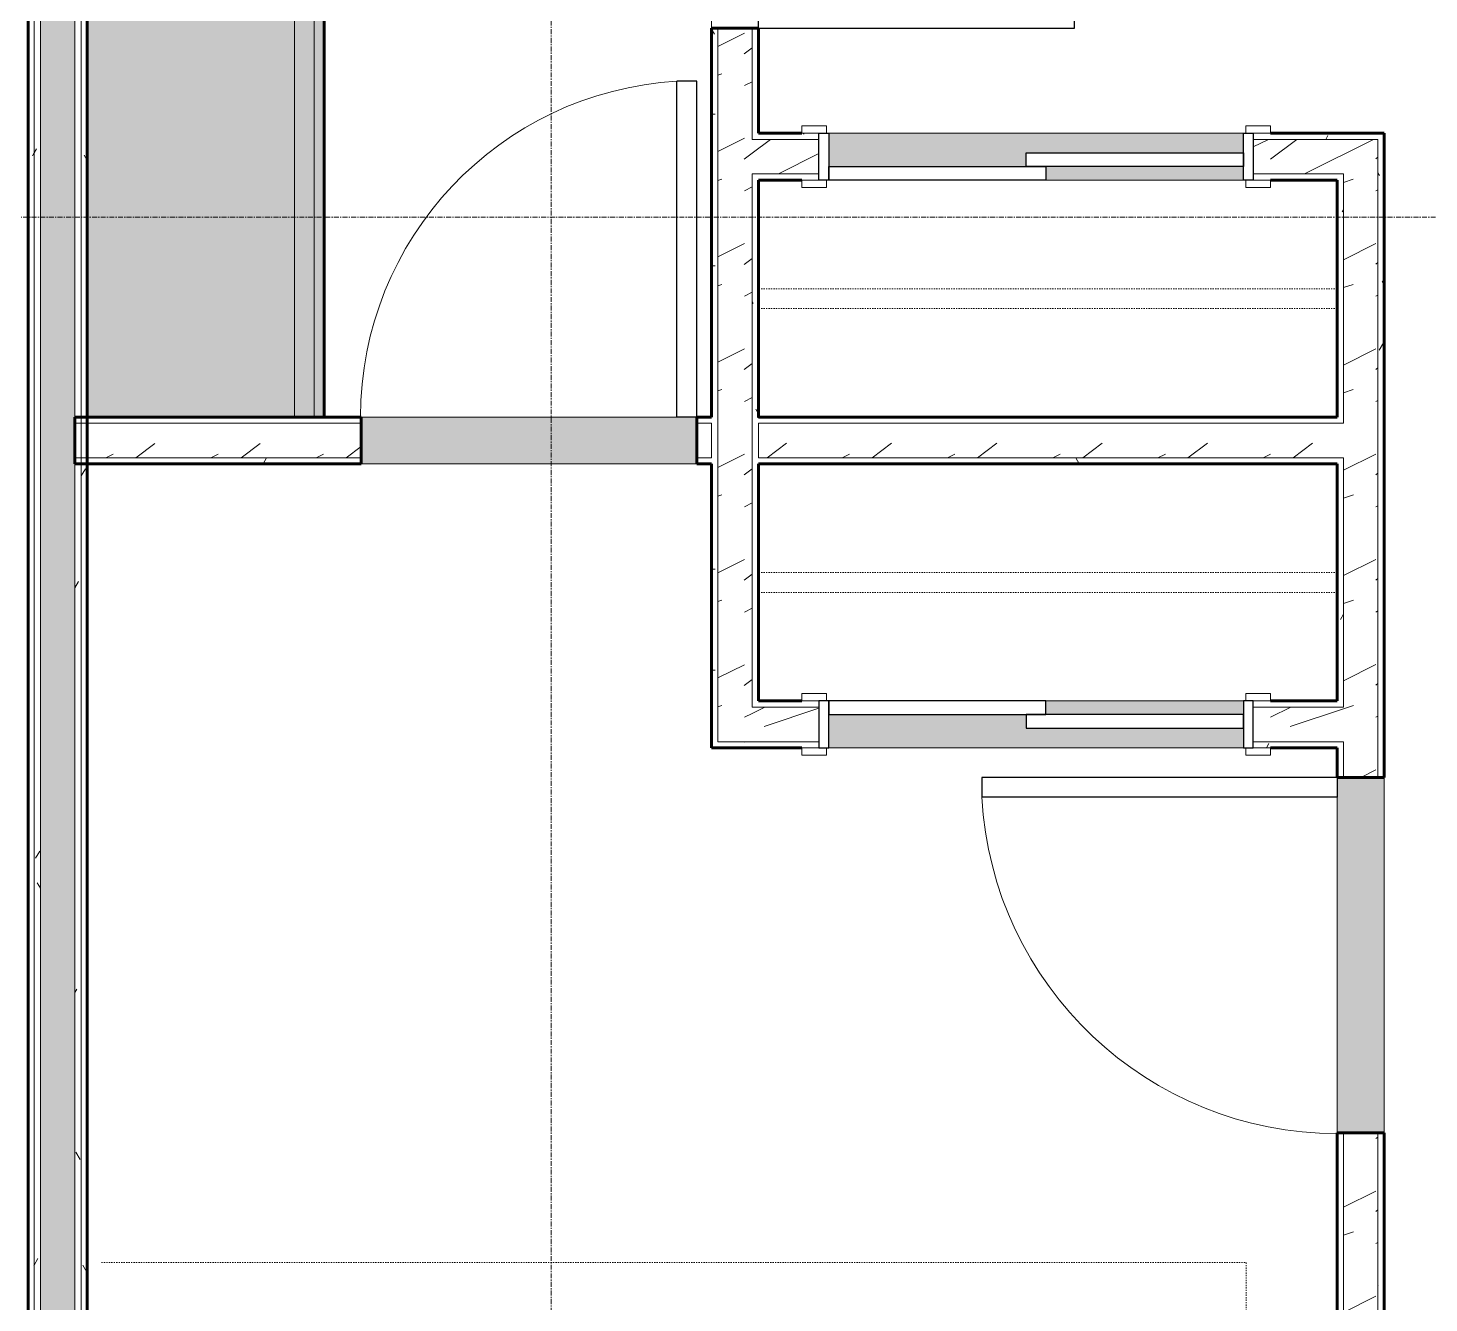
# Model space of a CAD drawing. Header units: inches. Extents: x -4061 to -1937, y 10959 to 12323.
# Drawn here: x -3207.3 to -3065.4, y 11425.2 to 11554.3 of the extents above; entities that cross this region are included whole.
import ezdxf

# ---------------------------------------------------------------- set-up
doc = ezdxf.new("R2010")
doc.units = ezdxf.units.IN
doc.header["$MEASUREMENT"] = 0
doc.linetypes.add('Dash', pattern=[0.25, 0.125, -0.125])
doc.linetypes.add('Grid Line 1_2_', pattern=[0.8749999999999999, 0.4999999999999999, -0.125, 0.125, -0.125])
for name, color, linetype, lineweight in [('0-1', 7, 'Continuous', 5), ('0-2', 250, 'Continuous', 9), ('A-DOOR-1', 250, 'Continuous', 9), ('A-DOOR-2', 50, 'Continuous', 30), ('A-DOOR-FRAM-1', 50, 'Continuous', 30), ('A-WALL', 113, 'Continuous', 18), ('A-WALL-1', 8, 'Continuous', 5), ('A-WALL-2', 10, 'Continuous', 60), ('A-WALL-3', 7, 'Continuous', 18), ('A-WALL-PATT-1', 250, 'Continuous', 9), ('A-WALL-PATT-2', 253, 'Continuous', 9), ('A-WALL-PATT-4', 111, 'Continuous', 9), ('I-FURN-1', 250, 'Continuous', 9), ('I-FURN-HDLN-1', 250, 'Dash', 9), ('I-WALL-2', 2, 'Continuous', 60), ('Q-CASE-1', 9, 'Continuous', 9), ('Q-CASE-2', 10, 'Continuous', 60), ('Q-CASE-3', 250, 'Continuous', 9), ('Q-CASE-HDLN-1', 250, 'Dash', 9), ('S-GRID-1', 1, 'Grid Line 1_2_', 9)]:
    doc.layers.add(name, color=color, linetype=linetype, lineweight=lineweight)
pattern_1 = [(0, (0, 0), (20.48, 5.12), [0.845, -14.515, 0.845, -14.515, -81.92]), (0, (0, 0), (20.48, 5.12), [-30.72, 0.845, -29.875, 0.845, -14.515, -35.84]), (0, (0, 0), (20.48, 5.12), [-76.8, 0.845, -9.395, 0.845, -24.755]), (120, (7.68, 2.56), (-14.67405006737632, 15.1762002695053), [0.8449999999999999, -14.515, 0.8449999999999999, -14.515, -81.91999999999999]), (120, (7.68, 2.56), (-14.67405006737632, 15.1762002695053), [-30.72, 0.8449999999999999, -29.875, 0.8449999999999999, -14.515, -35.84]), (120, (7.68, 2.56), (-14.67405006737632, 15.1762002695053), [-76.79999999999998, 0.8449999999999999, -9.394999999999998, 0.8449999999999999, -24.755]), (240, (10.24, 12.8), (-5.805949932623669, -20.2962002695053), [0.845, -14.515, 0.845, -14.515, -81.92]), (240, (10.24, 12.8), (-5.805949932623669, -20.2962002695053), [-30.72, 0.845, -29.875, 0.845, -14.515, -35.84]), (240, (10.24, 12.8), (-5.805949932623669, -20.2962002695053), [-76.8, 0.845, -9.395, 0.845, -24.755])]
pattern_2 = [(216.87, (4.265, 10.662), (31.98716190389133, 21.32545714244463), [5.331, -47.981]), (206.565, (10.662, 7.464), (-10.66247606731217, -10.66200980650436), [11.921, -11.921]), (198.435, (10.662, 2.132), (-21.3244936496746, -10.66258686177925), [6.743999999999999, -26.974])]

# ---------------------------------------------------------------- blocks, each defined once
blk = doc.blocks.new('Single-Flush - 32_ x 84_-1372862-ENLARGED RCP - 3RD FLOOR PLAN - EAST')
at = {"layer": 'A-DOOR-1'}
blk.add_arc((16.00000000000093, 2.37499999999944), 32.06659275674492, 93.57587052023096, 179.9999999999998, dxfattribs=at)
at = {"layer": 'A-DOOR-2'}
for p, q in [((14, 2.374999999999781), (14, 34.37916177666408)), ((16.00000000000093, 34.37916177666408), (14, 34.37916177666408)), ((16.00000000000093, 2.374999999999781), (16.00000000000093, 34.37916177666408)), ((16.00000000000093, 2.374999999999781), (14, 2.374999999999781))]:
    blk.add_line(p, q, dxfattribs=at)
blk = doc.blocks.new('Single-Flush - 36_ x 84_-1372839-ENLARGED RCP - 3RD FLOOR PLAN - EAST')
at = {"layer": 'A-DOOR-1'}
blk.add_arc((18.00000000000094, 2.374999999999582), 36.06659275674493, 93.17885224191846, 179.9999999999998, dxfattribs=at)
at = {"layer": 'A-DOOR-2'}
for p, q in [((16, 2.374999999999781), (16, 38.38609708243906)), ((18.00000000000094, 38.38609708243906), (16, 38.38609708243906)), ((18.00000000000094, 2.374999999999781), (18.00000000000094, 38.38609708243906)), ((18.00000000000094, 2.374999999999781), (16, 2.374999999999781))]:
    blk.add_line(p, q, dxfattribs=at)
blk = doc.blocks.new('FOLDING_SLIDING CLOSET - 42_ x 80_-1372832-ENLARGED RCP - 3RD FLOOR PLAN - EAST')
at = {"layer": 'A-DOOR-1'}
for p, q in [((-21.25000000000012, 3.000000000000026), (-23.75000000000012, 3.000000000000026)), ((-23.75000000000012, 3.000000000000026), (-23.75000000000012, 2.250000000000026)), ((-21.25000000000012, 2.250000000000026), (-21.25000000000012, 3.000000000000026)), ((23.74999999999987, 3.000000000000026), (21.24999999999988, 3.000000000000026)), ((21.24999999999988, 3.000000000000026), (21.24999999999988, 2.250000000000026)), ((23.74999999999987, 2.250000000000026), (23.74999999999987, 3.000000000000026)), ((-23.75000000000012, 2.250000000000026), (-21.25000000000012, 2.250000000000026)), ((21.24999999999988, 2.250000000000026), (23.74999999999987, 2.250000000000026)), ((-21.25000000000009, -2.500000000038504), (-23.75000000000009, -2.500000000038504)), ((-23.75000000000009, -2.500000000038504), (-23.75000000000009, -3.250000000038224)), ((-21.25000000000009, -3.250000000038224), (-21.25000000000009, -2.500000000038504)), ((23.74999999999989, -2.500000000038504), (21.2499999999999, -2.500000000038504)), ((21.2499999999999, -2.500000000038504), (21.2499999999999, -3.250000000038224)), ((23.74999999999989, -3.250000000038224), (23.74999999999989, -2.500000000038504)), ((-23.75000000000009, -3.250000000038224), (-21.25000000000009, -3.250000000038224)), ((21.2499999999999, -3.250000000038224), (23.74999999999989, -3.250000000038224))]:
    blk.add_line(p, q, dxfattribs=at)
at = {"layer": 'A-DOOR-2'}
for p, q in [((0.9999999999999057, 2.250000000000026), (-21.00000000000011, 2.250000000000026)), ((-21.00000000000011, 2.250000000000026), (-21.00000000000011, 0.8750000000000295)), ((0.9999999999999057, 0.8750000000000295), (0.9999999999999057, 2.250000000000026)), ((-21.00000000000011, 0.8750000000000295), (0.9999999999999057, 0.8750000000000295)), ((20.99999999999988, 0.8750000000000295), (-1.000000000000095, 0.8750000000000295)), ((-1.000000000000095, 0.8750000000000295), (-1.000000000000095, -0.5000000000000034)), ((20.99999999999988, -0.5000000000000034), (20.99999999999988, 0.8750000000000295)), ((-1.000000000000095, -0.5000000000000034), (20.99999999999988, -0.5000000000000034))]:
    blk.add_line(p, q, dxfattribs=at)
at = {"layer": 'A-DOOR-FRAM-1'}
for p, q in [((-21.0000000000001, 2.250000000000026), (-22.0000000000001, 2.250000000000026)), ((-22.0000000000001, 2.250000000000026), (-22.0000000000001, -2.500000000038503)), ((-21.0000000000001, -2.500000000038503), (-21.0000000000001, 2.250000000000026)), ((20.99999999999988, 2.249999999999949), (20.99999999999988, -2.500000000000038)), ((21.9999999999999, 2.249999999999949), (20.99999999999988, 2.249999999999949)), ((21.9999999999999, -2.500000000000038), (21.9999999999999, 2.249999999999949)), ((-22.0000000000001, -2.500000000038503), (-21.0000000000001, -2.500000000038503)), ((20.99999999999988, -2.500000000000038), (21.9999999999999, -2.500000000000038))]:
    blk.add_line(p, q, dxfattribs=at)
blk = doc.blocks.new('OD_CW_Closet - OD_CW_Closet-2122605-ENLARGED RCP - 3RD FLOOR PLAN - EAST')
at = {"layer": 'Q-CASE-HDLN-1'}
for p, q in [((0.7377049180327883, -11.0000000000006), (59.37681474274653, -11.0000000000006)), ((0.7377049180327883, -13.0000000000006), (59.37681474274653, -13.0000000000006)), ((30.25020491695158, -24.00000000000042), (10.25020491695168, -24.00000000000042))]:
    blk.add_line(p, q, dxfattribs=at)
blk = doc.blocks.new('OD_CW_Closet - OD_CW_Closet-V8-ENLARGED RCP - 3RD FLOOR PLAN - EAST')
at = {"layer": 'Q-CASE-HDLN-1'}
for p, q in [((10.25020491695314, -8.220091274324658e-13), (30.25020491695298, -8.220091274324658e-13)), ((0.7377049180327883, -11.0000000000006), (59.37681474274653, -11.0000000000006)), ((0.7377049180327883, -13.0000000000006), (59.37681474274653, -13.0000000000006))]:
    blk.add_line(p, q, dxfattribs=at)
blk = doc.blocks.new('FOLDING_SLIDING CLOSET - 42_ x 80_-1372841-ENLARGED RCP - 3RD FLOOR PLAN - EAST')
at = {"layer": 'A-DOOR-1'}
for p, q in [((-23.75000000000009, 3.250000000038224), (-21.25000000000009, 3.250000000038224)), ((-23.75000000000009, 2.500000000038504), (-23.75000000000009, 3.250000000038224)), ((-21.25000000000009, 3.250000000038224), (-21.25000000000009, 2.500000000038504)), ((21.2499999999999, 3.250000000038224), (23.74999999999989, 3.250000000038224)), ((21.2499999999999, 2.500000000038504), (21.2499999999999, 3.250000000038224)), ((23.74999999999989, 3.250000000038224), (23.74999999999989, 2.500000000038504)), ((-21.25000000000009, 2.500000000038504), (-23.75000000000009, 2.500000000038504)), ((23.74999999999989, 2.500000000038504), (21.2499999999999, 2.500000000038504)), ((-23.75000000000012, -2.250000000000026), (-21.25000000000012, -2.250000000000026)), ((-23.75000000000012, -3.000000000000026), (-23.75000000000012, -2.250000000000026)), ((-21.25000000000012, -2.250000000000026), (-21.25000000000012, -3.000000000000026)), ((21.24999999999988, -2.250000000000026), (23.74999999999987, -2.250000000000026)), ((21.24999999999988, -3.000000000000026), (21.24999999999988, -2.250000000000026)), ((23.74999999999987, -2.250000000000026), (23.74999999999987, -3.000000000000026)), ((-21.25000000000012, -3.000000000000026), (-23.75000000000012, -3.000000000000026)), ((23.74999999999987, -3.000000000000026), (21.24999999999988, -3.000000000000026))]:
    blk.add_line(p, q, dxfattribs=at)
at = {"layer": 'A-DOOR-2'}
for p, q in [((-1.000000000000095, 0.5000000000000034), (20.99999999999988, 0.5000000000000034)), ((-1.000000000000095, -0.8750000000000295), (-1.000000000000095, 0.5000000000000034)), ((20.99999999999988, 0.5000000000000034), (20.99999999999988, -0.8750000000000295)), ((-21.00000000000011, -0.8750000000000295), (0.9999999999999057, -0.8750000000000295)), ((-21.00000000000011, -2.250000000000026), (-21.00000000000011, -0.8750000000000295)), ((20.99999999999988, -0.8750000000000295), (-1.000000000000095, -0.8750000000000295)), ((0.9999999999999057, -0.8750000000000295), (0.9999999999999057, -2.250000000000026)), ((0.9999999999999057, -2.250000000000026), (-21.00000000000011, -2.250000000000026))]:
    blk.add_line(p, q, dxfattribs=at)
at = {"layer": 'A-DOOR-FRAM-1'}
for p, q in [((-22.0000000000001, 2.500000000038503), (-21.0000000000001, 2.500000000038503)), ((-22.0000000000001, -2.250000000000026), (-22.0000000000001, 2.500000000038503)), ((-21.0000000000001, 2.500000000038503), (-21.0000000000001, -2.250000000000026)), ((20.99999999999988, 2.500000000000038), (21.9999999999999, 2.500000000000038)), ((20.99999999999988, -2.249999999999949), (20.99999999999988, 2.500000000000038)), ((21.9999999999999, 2.500000000000038), (21.9999999999999, -2.249999999999949)), ((-21.0000000000001, -2.250000000000026), (-22.0000000000001, -2.250000000000026)), ((21.9999999999999, -2.249999999999949), (20.99999999999988, -2.249999999999949))]:
    blk.add_line(p, q, dxfattribs=at)
blk = doc.blocks.new('Bed-Standard - King 78_ x 80_-1379907-ENLARGED RCP - 3RD FLOOR PLAN - EAST')
at = {"layer": 'I-FURN-1'}
for p, q in [((-28.31147540983594, 41.79508196721271), (49.68852459016404, 41.79508196721271)), ((-28.31147540983594, -38.20491803278722), (-28.31147540983594, 41.79508196721271)), ((49.68852459016404, 41.79508196721271), (49.68852459016404, -38.20491803278722)), ((49.68852459016473, -24.20491803278797), (-28.31147540983508, -17.62529919027933)), ((-25.31147540983479, -24.20491803278797), (46.6885245901642, -24.20491803278797)), ((-25.31147540983479, -36.20491803278763), (-25.31147540983479, -24.20491803278797)), ((46.6885245901642, -36.20491803278763), (46.6885245901642, -24.20491803278797)), ((-25.31147540983479, -36.20491803278763), (46.6885245901642, -36.20491803278763)), ((49.68852459016404, -38.20491803278722), (-28.31147540983594, -38.20491803278722))]:
    blk.add_line(p, q, dxfattribs=at)
at = {"layer": 'I-FURN-HDLN-1'}
for p, q in [((-64.31147540983584, 77.79508196721248), (73.68852459016391, 77.79508196721248)), ((-64.31147540983584, -38.2049180327874), (-64.31147540983584, 77.79508196721247)), ((73.68852459016391, 77.79508196721248), (73.68852459016391, -38.20491803278709))]:
    blk.add_line(p, q, dxfattribs=at)
blk = doc.blocks.new('OD_CW_Base Cabinet - OD_CW_Base Cabinet-1913675-ENLARGED RCP - 3RD FLOOR PLAN - EAST')
at = {"layer": 'Q-CASE-1'}
for points in [[(0.7377049180349785, 23.99999999999283), (0.7377049180334437, 2.999999999986698), (59.13770491871855, 2.999999999982435), (59.13770491872008, 23.99999999998857), (21.04267825355788, 23.9999999999913)], [(5.71340818237769, 2.999999999986343), (0.7377049180334437, 2.999999999986684), (0.7377049180332732, 0.9999999999883328), (59.13770491871838, 0.9999999999840695), (59.13770491871855, 2.999999999982421), (21.04267825355634, 2.999999999985149)], [(21.04267825355617, 0.999999999986798), (0.7377049180332732, 0.9999999999883328), (0.7377049180331027, -1.178079855890247e-11), (59.13770491871821, -1.604405497346307e-11), (59.13770491871838, 0.9999999999840695)]]:
    blk.add_hatch(color=256, dxfattribs=at).paths.add_polyline_path(points, flags=0)
at = {"layer": 'Q-CASE-2'}
for p, q in [((59.13770491871637, 24.00000000000016), (0.7377049180327829, 24.00000000000016)), ((0.7377049180327883, 24.00000000000016), (0.7377049180327883, 1.225686219186177e-13)), ((59.13770491871637, 1.212363542890675e-13), (59.13770491871637, 24.00000000000016)), ((0.7377049180327883, 1.212363542890675e-13), (59.13770491871637, 1.212363542890675e-13))]:
    blk.add_line(p, q, dxfattribs=at)
at = {"layer": 'Q-CASE-3'}
for p, q in [((0.7377049180327488, 24.00000000000016), (0.7377049180327786, 2.999999999998593)), ((0.7377049180327488, 24.00000000000016), (59.13770491871632, 24.00000000000024)), ((59.13770491871635, 2.999999999998675), (59.13770491871632, 24.00000000000024)), ((0.7377049180327788, 2.999999999998578), (0.7377049180327816, 1.000000000000128)), ((0.7377049180327786, 2.999999999998592), (59.13770491871635, 2.999999999998675)), ((59.13770491871635, 1.000000000000211), (59.13770491871635, 2.99999999999866)), ((0.7377049180333131, 1.000000000000128), (0.7377049180333145, 1.27675647831885e-13)), ((0.7377049180333131, 1.000000000000128), (59.13770491871635, 1.000000000000211)), ((0.7377049180327816, 1.000000000000128), (59.13770491871635, 1.000000000000211)), ((0.7377049180333145, 1.27750454303064e-13), (59.13770491871635, 2.102356316377515e-13)), ((59.13770491871635, 2.102356316377515e-13), (59.13770491871635, 1.000000000000211))]:
    blk.add_line(p, q, dxfattribs=at)
blk = doc.blocks.new('Single-Flush - 34_ x 84_-1372840-ENLARGED RCP - 3RD FLOOR PLAN - EAST')
at = {"layer": 'A-DOOR-1'}
blk.add_arc((17.00000000000093, 2.374999999999438), 34.06659275674492, 93.36568699838679, 179.9999999999998, dxfattribs=at)
at = {"layer": 'A-DOOR-2'}
for p, q in [((14.99999999999999, 2.374999999999781), (14.99999999999999, 36.38283353955178)), ((17.00000000000093, 36.38283353955178), (14.99999999999999, 36.38283353955178)), ((17.00000000000093, 2.374999999999781), (17.00000000000093, 36.38283353955178)), ((17.00000000000093, 2.374999999999781), (14.99999999999999, 2.374999999999781))]:
    blk.add_line(p, q, dxfattribs=at)
blk = doc.blocks.new('CTR - 1st Phase - Unit Layouts_rvt-1-ENLARGED RCP - 3RD FLOOR PLAN - EAST')
at = {"layer": 'A-WALL-1'}
h = blk.add_hatch(color=256, dxfattribs=at)
h.paths.add_polyline_path([(-3104.186236662428, 11538.93939610967), (-3084.186236662429, 11538.93939610967), (-3084.186236662428, 11540.31439610967), (-3104.186236662428, 11540.31439610967), (-3104.186236662428, 11539.56439610966)], flags=0)
h.paths.add_polyline_path([(-3126.186236662429, 11540.31439610968), (-3106.186236662429, 11540.31439610968), (-3106.186236662429, 11541.68939610968), (-3084.186236662427, 11541.68939610968), (-3084.186236662429, 11543.68939610968), (-3126.186236662429, 11543.68939610968)], flags=0)
for points in [[(-3166.311629731179, 11510.18939610969), (-3139.573736661487, 11510.18939610969), (-3139.573736661487, 11514.9393961097), (-3173.573736661487, 11514.9393961097), (-3173.573736661487, 11510.18939610969)], [(-3069.923736662427, 11442.43939611012), (-3069.923736662362, 11478.43939611012), (-3074.673736662351, 11478.43939611012), (-3074.673736662427, 11442.43939611012), (-3070.548736662372, 11442.43939611012)]]:
    blk.add_hatch(color=256, dxfattribs=at).paths.add_polyline_path(points, flags=0)
h = blk.add_hatch(color=256, dxfattribs=at)
h.paths.add_polyline_path([(-3104.994549446465, 11481.43939610967), (-3084.186236662453, 11481.43939610967), (-3084.186236662453, 11483.43939610967), (-3106.186236662453, 11483.43939610967), (-3106.186236662453, 11484.81439610967), (-3126.186236662453, 11484.81439610967), (-3126.186236662453, 11481.43939610967), (-3106.186236662453, 11481.43939610967)], flags=0)
h.paths.add_polyline_path([(-3084.186236662453, 11484.81439610967), (-3084.186236662453, 11486.18939610968), (-3104.186236662453, 11486.18939610968), (-3104.186236662453, 11484.81439610967)], flags=0)
at = {"layer": 'A-WALL-PATT-1'}
h = blk.add_hatch(dxfattribs=at)
h.set_pattern_fill('FP_1', color=256, style=0, pattern_type=2)
h.set_pattern_definition(pattern_1)
h.paths.add_polyline_path([(-3137.437846488241, 11481.43939610968), (-3137.43784648824, 11554.33939611256), (-3138.062846488224, 11554.33939611256), (-3138.062846488233, 11481.43939610968)], flags=0)
h.paths.add_polyline_path([(-3137.43784648824, 11586.33939611256), (-3137.451258505378, 11643.33939611064), (-3138.062846488217, 11643.33939611064), (-3138.062846488224, 11586.33939611256)], flags=0)
h = blk.add_hatch(dxfattribs=at)
h.set_pattern_fill('FP_1', color=256, style=0, pattern_type=2)
h.set_pattern_definition(pattern_1)
h.paths.add_polyline_path([(-3133.312846488234, 11485.56439610967), (-3133.312846488234, 11539.56439610969), (-3133.937846488228, 11539.56439610969), (-3133.937846488228, 11485.56439610969)], flags=0)
h.paths.add_polyline_path([(-3133.937846488228, 11543.06439610969), (-3133.312846488234, 11543.06439610969), (-3133.312846488217, 11554.33939611256), (-3133.937846488224, 11554.33939611256), (-3133.937846488228, 11543.4214451241)], flags=0)
h.paths.add_polyline_path([(-3133.937846488228, 11586.33939611256), (-3133.312846488217, 11586.33939611256), (-3133.312846488217, 11609.52467093504), (-3133.937846488212, 11609.52467093504)], flags=0)
h.paths.add_polyline_path([(-3133.937846488228, 11613.02467093504), (-3133.312846488212, 11613.02467093504), (-3133.312846488212, 11643.33939611064), (-3133.937846488212, 11643.33939611064), (-3133.937846488212, 11615.2339605435)], flags=0)
h = blk.add_hatch(dxfattribs=at)
h.set_pattern_fill('FP_1', color=256, style=0, pattern_type=2)
h.set_pattern_definition(pattern_1)
h.paths.add_polyline_path([(-3074.67373666235, 11543.06439610967), (-3069.923736662342, 11543.06439610967), (-3069.923736662342, 11543.68939610967), (-3083.186236662427, 11543.68939610967), (-3083.186236662427, 11543.06439610967), (-3081.436236662426, 11543.06439610967)], flags=0)
h.paths.add_polyline_path([(-3128.936236662427, 11543.06439610969), (-3127.186236662429, 11543.06439610969), (-3127.186236662429, 11543.68939610969), (-3133.312846488234, 11543.68939610969), (-3133.312846488234, 11543.06439610969), (-3133.276168084482, 11543.06439610969)], flags=0)
h = blk.add_hatch(dxfattribs=at)
h.set_pattern_fill('FP_1', color=256, style=0, pattern_type=2)
h.set_pattern_definition(pattern_1)
h.paths.add_polyline_path([(-3069.923736662428, 11255.63939611108), (-3069.923736662427, 11442.43939611012), (-3070.548736662372, 11442.43939611012), (-3070.548736662373, 11255.63939611108)], flags=0)
h.paths.add_polyline_path([(-3070.548736662344, 11478.43939611012), (-3069.923736662362, 11478.43939611012), (-3069.923736662342, 11543.06439610967), (-3070.548736662344, 11543.06439610967), (-3070.548736662344, 11510.81439610966)], flags=0)
h = blk.add_hatch(dxfattribs=at)
h.set_pattern_fill('FP_1', color=256, style=0, pattern_type=2)
h.set_pattern_definition(pattern_1)
h.paths.add_polyline_path([(-3074.33600930411, 11255.63939611108), (-3074.048736662373, 11255.63939611108), (-3074.048736662372, 11442.43939611012), (-3074.673736662427, 11442.43939611012), (-3074.673736662428, 11255.63939611109)], flags=0)
h.paths.add_polyline_path([(-3074.673736662351, 11478.43939611012), (-3074.048736662352, 11478.43939611012), (-3074.048736662352, 11482.06439610967), (-3074.673736662351, 11482.06439610967), (-3074.673736662351, 11481.43939610966)], flags=0)
h.paths.add_polyline_path([(-3074.048736662352, 11485.56439610965), (-3074.048736662352, 11510.81439610966), (-3074.673736662351, 11510.81439610966), (-3074.673736662351, 11485.56439610967)], flags=0)
h.paths.add_polyline_path([(-3074.048736662352, 11514.31439610969), (-3074.048736662352, 11538.93939610934), (-3074.673736662351, 11538.93939610966), (-3074.673736662351, 11514.31439610969)], flags=0)
h = blk.add_hatch(dxfattribs=at)
h.set_pattern_fill('FP_1', color=256, style=0, pattern_type=2)
h.set_pattern_definition(pattern_1)
h.paths.add_polyline_path([(-3104.994549446465, 11514.31439610966), (-3074.673736662351, 11514.31439610966), (-3074.673736662351, 11514.93939610966), (-3133.312846488234, 11514.93939610966), (-3133.312846488234, 11514.31439610966), (-3127.186236662429, 11514.31439610966)], flags=0)
h.paths.add_polyline_path([(-3139.573736661487, 11514.31439610969), (-3138.062846488233, 11514.31439610969), (-3138.062846488233, 11514.93939610969), (-3139.573736661487, 11514.93939610969)], flags=0)
h.paths.add_polyline_path([(-3177.323736663179, 11514.31439610972), (-3173.573736661487, 11514.31439610972), (-3173.573736661487, 11514.9393961097), (-3201.323736663211, 11514.93939610972), (-3201.323736663211, 11514.31439610972), (-3178.015359302867, 11514.31439610972)], flags=0)
h = blk.add_hatch(dxfattribs=at)
h.set_pattern_fill('FP_1', color=256, style=0, pattern_type=2)
h.set_pattern_definition(pattern_1)
h.paths.add_polyline_path([(-3133.312846488234, 11510.18939610969), (-3074.673736662351, 11510.18939610968), (-3074.673736662351, 11510.81439610966), (-3133.312846488234, 11510.81439610966)], flags=0)
h.paths.add_polyline_path([(-3173.573736661487, 11510.18939610969), (-3173.573736661487, 11510.8143961097), (-3201.323736663211, 11510.78745645458), (-3201.323736663211, 11510.1893961097), (-3178.32373666318, 11510.1893961097)], flags=0)
h.paths.add_polyline_path([(-3138.062846488233, 11510.18939610969), (-3138.062846488233, 11510.81439610969), (-3139.573736661487, 11510.81439610969), (-3139.573736661487, 11510.18939610969)], flags=0)
h = blk.add_hatch(dxfattribs=at)
h.set_pattern_fill('FP_1', color=256, style=0, pattern_type=2)
h.set_pattern_definition(pattern_1)
h.paths.add_polyline_path([(-3133.312846488234, 11481.43939610963), (-3127.186236662453, 11481.43939610963), (-3127.186236662453, 11482.06439610968), (-3137.437846488241, 11482.06439610968), (-3137.424259531719, 11481.43939610968), (-3133.937846488228, 11481.43939610968)], flags=0)
h.paths.add_polyline_path([(-3081.436236662453, 11481.43939610966), (-3074.673736662351, 11481.43939610966), (-3074.673736662351, 11482.06439610967), (-3083.186236662452, 11482.06439610967), (-3083.186236662452, 11481.43939610966)], flags=0)
at = {"layer": 'A-WALL-PATT-2'}
h = blk.add_hatch(dxfattribs=at)
h.set_pattern_fill('FP_2', color=256, style=0, pattern_type=2)
h.set_pattern_definition(pattern_2)
h.paths.add_polyline_path([(-3134.024480151607, 11482.06439610968), (-3133.937846488228, 11482.06439610968), (-3133.937846488228, 11554.33939611256), (-3137.43784648824, 11554.33939611256), (-3137.437846488241, 11482.06439610968), (-3134.026678975551, 11482.06439610968)], flags=0)
h.paths.add_polyline_path([(-3137.43784648824, 11586.33939611256), (-3133.937846488228, 11586.33939611256), (-3133.937846488212, 11644.58939611064), (-3137.437846488142, 11644.58939611064), (-3137.437846488218, 11615.2339605435)], flags=0)
h = blk.add_hatch(dxfattribs=at)
h.set_pattern_fill('FP_2', color=256, style=0, pattern_type=2)
h.set_pattern_definition(pattern_2)
h.paths.add_polyline_path([(-3083.186236662428, 11539.56439610966), (-3070.548736662344, 11539.56439610966), (-3070.548736662344, 11543.06439610967), (-3083.186236662427, 11543.06439610967)], flags=0)
h.paths.add_polyline_path([(-3127.186236662429, 11539.56439610969), (-3127.186236662429, 11543.06439610969), (-3133.937846488228, 11543.06439610969), (-3133.937846488228, 11539.56439610969), (-3133.312846488234, 11539.56439610969)], flags=0)
h = blk.add_hatch(dxfattribs=at)
h.set_pattern_fill('FP_2', color=256, style=0, pattern_type=2)
h.set_pattern_definition(pattern_2)
h.paths.add_polyline_path([(-3070.548736662427, 11255.63939611108), (-3070.548736662372, 11442.43939611012), (-3074.048736662372, 11442.43939611012), (-3074.048736662373, 11255.63939611108)], flags=0)
h.paths.add_polyline_path([(-3074.048736662352, 11478.43939611012), (-3070.548736662344, 11478.43939611012), (-3070.555193273914, 11539.56439610966), (-3074.048736662352, 11539.56439610966), (-3074.048736662352, 11482.06439610966)], flags=0)
h = blk.add_hatch(dxfattribs=at)
h.set_pattern_fill('FP_2', color=256, style=0, pattern_type=2)
h.set_pattern_definition(pattern_2)
h.paths.add_polyline_path([(-3133.312846488234, 11510.81439610966), (-3074.048736662352, 11510.81439610966), (-3074.048736662352, 11514.31439610969), (-3133.312846488234, 11514.31439610966), (-3133.312846488234, 11511.78809851466)], flags=0)
h.paths.add_polyline_path([(-3138.062846488233, 11510.81439610969), (-3138.062846488233, 11514.31439610969), (-3139.573736661487, 11514.31439610969), (-3139.573736661487, 11510.81439610969)], flags=0)
h.paths.add_polyline_path([(-3180.323736663178, 11510.8143961097), (-3173.573736661487, 11510.8143961097), (-3173.573736661487, 11514.31439610972), (-3201.323736663211, 11514.31439610972), (-3201.323736663211, 11510.8143961097), (-3181.125004143812, 11510.8143961097)], flags=0)
h = blk.add_hatch(dxfattribs=at)
h.set_pattern_fill('FP_2', color=256, style=0, pattern_type=2)
h.set_pattern_definition(pattern_2)
h.paths.add_polyline_path([(-3074.048736662352, 11482.06439610967), (-3074.048736662352, 11485.56439610965), (-3083.186236662452, 11485.56439610967), (-3083.186236662452, 11482.06439610967), (-3074.673736662351, 11482.06439610967)], flags=0)
h.paths.add_polyline_path([(-3127.186236662453, 11482.06439610968), (-3127.186236662453, 11485.56439610967), (-3133.937846488228, 11485.56439610969), (-3133.937846488228, 11482.06439610968), (-3133.312846488234, 11482.06439610968)], flags=0)
at = {"layer": 'A-WALL-2'}
for p, q in [((-3138.062846488231, 11514.93939610968), (-3138.062846488222, 11554.33939611255)), ((-3138.062846488222, 11554.33939611255), (-3133.312846488222, 11554.33939611255)), ((-3133.312846488222, 11554.33939611255), (-3133.312846488225, 11543.68939610968)), ((-3133.312846488224, 11543.68939610968), (-3128.936236662424, 11543.68939610968)), ((-3081.436236662425, 11543.68939610966), (-3069.923736662339, 11543.68939610965)), ((-3069.923736662339, 11543.68939610965), (-3069.923736662339, 11543.06439610965)), ((-3069.923736662339, 11543.06439610965), (-3069.923736662341, 11538.93939610965)), ((-3128.936236662426, 11538.93939610967), (-3133.312846488225, 11538.93939610968)), ((-3133.312846488225, 11538.93939610967), (-3133.312846488231, 11514.93939610968)), ((-3074.673736662341, 11538.93939610966), (-3081.436236662426, 11538.93939610966)), ((-3074.673736662348, 11514.93939610965), (-3074.673736662341, 11538.93939610966)), ((-3069.923736662341, 11538.93939610965), (-3069.923736662359, 11478.43939611011)), ((-3202.573736661483, 11514.93939610971), (-3201.323736663208, 11514.93939610971)), ((-3202.573736661485, 11510.18939610971), (-3202.573736661483, 11514.93939610971)), ((-3177.323736663208, 11514.9393961097), (-3173.573736661484, 11514.9393961097)), ((-3173.573736661484, 11514.9393961097), (-3173.573736661486, 11510.18939610969)), ((-3139.573736661484, 11514.93939610968), (-3138.062846488231, 11514.93939610968)), ((-3139.573736661486, 11510.18939610968), (-3139.573736661484, 11514.93939610968)), ((-3133.312846488231, 11514.93939610968), (-3074.673736662348, 11514.93939610965)), ((-3173.573736661486, 11510.18939610969), (-3202.573736661485, 11510.18939610971)), ((-3138.062846488231, 11510.18939610968), (-3139.573736661486, 11510.18939610968)), ((-3138.062846488238, 11481.43939610966), (-3138.062846488232, 11510.18939610968)), ((-3133.312846488232, 11510.18939610968), (-3133.312846488237, 11486.18939610967)), ((-3074.67373666235, 11510.18939610965), (-3133.312846488232, 11510.18939610968)), ((-3074.673736662357, 11486.18939610966), (-3074.67373666235, 11510.18939610965)), ((-3133.312846488237, 11486.18939610967), (-3128.93623666245, 11486.18939610966)), ((-3081.43623666245, 11486.18939610966), (-3074.673736662357, 11486.18939610966)), ((-3137.437846488238, 11481.43939610966), (-3138.062846488238, 11481.43939610966)), ((-3133.312846488238, 11481.43939610966), (-3137.437846488238, 11481.43939610966)), ((-3128.936236662451, 11481.43939610966), (-3133.312846488238, 11481.43939610966)), ((-3074.673736662358, 11481.43939610966), (-3081.43623666245, 11481.43939610966)), ((-3074.673736662359, 11478.43939611011), (-3074.673736662358, 11481.43939610965)), ((-3069.923736662359, 11478.43939611011), (-3074.673736662359, 11478.43939611011)), ((-3074.673736662425, 11255.63939611108), (-3074.673736662369, 11442.43939611011)), ((-3074.673736662369, 11442.43939611011), (-3069.92373666237, 11442.43939611011)), ((-3069.92373666237, 11442.43939611011), (-3069.923736662425, 11255.63939611108))]:
    blk.add_line(p, q, dxfattribs=at)
at = {"layer": 'A-WALL-3'}
for p, q in [((-3138.062846488214, 11586.33939611255), (-3138.062846488222, 11554.33939611255)), ((-3133.312846488222, 11554.33939611255), (-3133.312846488214, 11586.33939611255)), ((-3137.437846488222, 11554.33939611255), (-3137.437846488238, 11482.06439610967)), ((-3133.937846488222, 11554.33939611255), (-3133.937846488224, 11543.06439610968)), ((-3133.937846488224, 11543.06439610968), (-3133.312846488225, 11543.06439610968)), ((-3133.312846488224, 11543.06439610968), (-3127.186236662425, 11543.06439610967)), ((-3084.186236662424, 11543.68939610966), (-3126.186236662425, 11543.68939610968)), ((-3083.186236662425, 11543.06439610966), (-3070.54873666234, 11543.06439610965)), ((-3070.548736662341, 11539.56439610966), (-3070.54873666234, 11543.06439610965)), ((-3133.937846488225, 11539.56439610968), (-3133.312846488225, 11539.56439610968)), ((-3133.937846488225, 11539.56439610968), (-3133.937846488237, 11485.56439610966)), ((-3133.312846488225, 11539.56439610968), (-3127.186236662426, 11539.56439610967)), ((-3104.186236662425, 11538.93939610967), (-3084.186236662426, 11538.93939610966)), ((-3083.186236662427, 11539.56439610966), (-3074.048736662341, 11539.56439610966)), ((-3074.048736662341, 11538.93939610966), (-3074.04873666234, 11539.56439610966)), ((-3074.048736662348, 11514.31439610965), (-3074.048736662341, 11538.93939610966)), ((-3070.548736662341, 11538.93939610965), (-3070.548736662341, 11539.56439610966)), ((-3070.548736662359, 11478.43939611011), (-3070.548736662341, 11538.93939610965)), ((-3139.573736661484, 11514.93939610968), (-3173.573736661484, 11514.9393961097)), ((-3173.573736661484, 11514.31439610969), (-3202.573736661483, 11514.31439610971)), ((-3138.062846488231, 11514.31439610968), (-3139.573736661484, 11514.31439610968)), ((-3138.062846488232, 11510.81439610968), (-3138.062846488231, 11514.31439610968)), ((-3138.062846488231, 11514.31439610968), (-3138.062846488231, 11510.81439610968)), ((-3133.312846488231, 11514.31439610968), (-3133.312846488232, 11510.81439610968)), ((-3074.673736662348, 11514.31439610965), (-3133.312846488231, 11514.31439610968)), ((-3133.312846488232, 11510.81439610968), (-3133.312846488231, 11514.31439610968)), ((-3074.048736662348, 11514.31439610965), (-3074.673736662348, 11514.31439610965)), ((-3173.573736661486, 11510.8143961097), (-3202.573736661484, 11510.81439610971)), ((-3138.062846488231, 11510.81439610968), (-3139.573736661486, 11510.81439610968)), ((-3074.67373666235, 11510.81439610965), (-3133.312846488232, 11510.81439610968)), ((-3074.048736662349, 11510.81439610965), (-3074.67373666235, 11510.81439610965)), ((-3074.048736662357, 11485.56439610966), (-3074.04873666235, 11510.81439610965)), ((-3173.573736661486, 11510.18939610969), (-3139.573736661486, 11510.18939610968)), ((-3084.18623666245, 11486.18939610966), (-3104.18623666245, 11486.18939610966)), ((-3133.937846488237, 11485.56439610966), (-3133.312846488237, 11485.56439610966)), ((-3127.18623666245, 11485.56439610966), (-3133.312846488237, 11485.56439610966)), ((-3074.673736662357, 11485.56439610966), (-3083.18623666245, 11485.56439610966)), ((-3074.048736662357, 11485.56439610966), (-3074.673736662357, 11485.56439610966)), ((-3137.437846488237, 11482.06439610967), (-3133.937846488238, 11482.06439610967)), ((-3133.937846488238, 11482.06439610967), (-3133.312846488238, 11482.06439610967)), ((-3127.18623666245, 11482.06439610966), (-3133.312846488238, 11482.06439610967)), ((-3074.673736662358, 11482.06439610966), (-3083.186236662451, 11482.06439610966)), ((-3074.048736662358, 11482.06439610966), (-3074.673736662358, 11482.06439610966)), ((-3074.048736662359, 11478.43939611011), (-3074.048736662358, 11482.06439610966)), ((-3126.18623666245, 11481.43939610966), (-3084.18623666245, 11481.43939610966)), ((-3074.673736662359, 11478.43939611011), (-3074.673736662369, 11442.43939611011)), ((-3069.92373666237, 11442.43939611011), (-3069.923736662359, 11478.43939611011)), ((-3074.048736662426, 11255.63939611108), (-3074.04873666237, 11442.43939611011)), ((-3070.548736662426, 11255.63939611108), (-3070.54873666237, 11442.43939611011))]:
    blk.add_line(p, q, dxfattribs=at)
at = {"layer": '0-2'}
for name, p, rotation in [('Single-Flush - 32_ x 84_-1372862-ENLARGED RCP - 3RD FLOOR PLAN - EAST', (-3135.687846488219, 11570.33939611256), 269.9999999999873), ('OD_CW_Base Cabinet - OD_CW_Base Cabinet-1913675-ENLARGED RCP - 3RD FLOOR PLAN - EAST', (-3177.323736663206, 11514.20169119168), 89.99999999996913), ('OD_CW_Closet - OD_CW_Closet-2122605-ENLARGED RCP - 3RD FLOOR PLAN - EAST', (-3073.936031745484, 11514.93939610964), 180), ('OD_CW_Closet - OD_CW_Closet-V8-ENLARGED RCP - 3RD FLOOR PLAN - EAST', (-3073.936031745497, 11486.18939610964), 180), ('Single-Flush - 36_ x 84_-1372839-ENLARGED RCP - 3RD FLOOR PLAN - EAST', (-3072.298736662364, 11460.43939611011), 89.99999999998292), ('Bed-Standard - King 78_ x 80_-1379907-ENLARGED RCP - 3RD FLOOR PLAN - EAST', (-3161.681318645916, 11365.00292071443), 270.0000000000267)]:
    blk.add_blockref(name, p, dxfattribs=dict(at, rotation=rotation))
for name, p in [('Single-Flush - 34_ x 84_-1372840-ENLARGED RCP - 3RD FLOOR PLAN - EAST', (-3156.573736661485, 11512.56439610969)), ('FOLDING_SLIDING CLOSET - 42_ x 80_-1372841-ENLARGED RCP - 3RD FLOOR PLAN - EAST', (-3105.186236662425, 11541.18939610967)), ('FOLDING_SLIDING CLOSET - 42_ x 80_-1372832-ENLARGED RCP - 3RD FLOOR PLAN - EAST', (-3105.18623666245, 11483.93939610966))]:
    blk.add_blockref(name, p, dxfattribs=at)
blk = doc.blocks.new('CTR - 1st Phase - Shell_rvt-1-ENLARGED RCP - 3RD FLOOR PLAN - EAST')
at = {"layer": 'S-GRID-1'}
for p, q in [((-3154.323736679705, 10958.7225692252), (-3154.323736679694, 12290.35119310538)), ((-1936.8318968875, 11535.18939611053), (-4027.878090368345, 11535.18939611053))]:
    blk.add_line(p, q, dxfattribs=at)

msp = doc.modelspace()

# ---------------------------------------------------------------- hatches: boundary and pattern name
at = {"layer": 'A-WALL-PATT-4'}
h = msp.add_hatch(dxfattribs=at)
h.set_pattern_fill('FP_1', color=256, style=0, pattern_type=2)
h.set_pattern_definition(pattern_1)
h.paths.add_polyline_path([(-3207.32373667935, 11255.26439611049), (-3206.698736679351, 11255.26439611049), (-3206.698736679348, 11649.33939611064), (-3207.323736679347, 11649.33939611064), (-3207.32373667935, 11255.82689611048)], flags=0)
h = msp.add_hatch(dxfattribs=at)
h.set_pattern_fill('FP_1', color=256, style=0, pattern_type=2)
h.set_pattern_definition(pattern_1)
h.paths.add_polyline_path([(-3206.698736679351, 11255.26439611049), (-3206.07373667935, 11255.26439611049), (-3206.073736679698, 11648.71439611064), (-3206.698736679348, 11648.71439611064), (-3206.698736679351, 11255.82689611048)], flags=0)
h = msp.add_hatch(dxfattribs=at)
h.set_pattern_fill('FP_4', color=256, style=0, pattern_type=2)
h.set_pattern_definition([(161.57, (0.32, 0.32), (-2.560496184573631, -0.0005373861552858683), [0, -18.214, 2.022, 0]), (18.43, (-0.32, 0.32), (-2.560496184573631, 0.0005373861552860904), [0, -18.214, 2.022, 0]), (108.43, (0.32, 0.32), (1.279220909290681, -6.400876726295667), [6.069999999999999, -14.166]), (71.57, (-0.32, 0.32), (1.279220909290681, 6.400876726295667), [6.07, -14.166])])
h.paths.add_polyline_path([(-3202.573736679339, 11255.26439611049), (-3202.573736679348, 11648.08939611053), (-3206.073736679347, 11648.08939611053), (-3206.07373667935, 11255.26439611049), (-3204.634804909127, 11255.26439611049)], flags=0)
h = msp.add_hatch(dxfattribs=at)
h.set_pattern_fill('FP_1', color=256, style=0, pattern_type=2)
h.set_pattern_definition(pattern_1)
h.paths.add_polyline_path([(-3202.573736679339, 11255.26439611049), (-3201.948736679349, 11255.26439611049), (-3201.948736679347, 11644.58939611064), (-3202.573736679348, 11644.58939611064), (-3202.573736679339, 11255.82689611048)], flags=0)
h = msp.add_hatch(dxfattribs=at)
h.set_pattern_fill('FP_1', color=256, style=0, pattern_type=2)
h.set_pattern_definition(pattern_1)
h.paths.add_polyline_path([(-3201.948736679349, 11255.26439611049), (-3201.32373667935, 11255.26439611049), (-3201.323736679773, 11643.96439611064), (-3201.948736679347, 11643.96439611064), (-3201.948736679349, 11255.82689611048)], flags=0)

# ---------------------------------------------------------------- linework, layer by layer
at = {"layer": 'A-WALL'}
for p, q in [((-3206.698736679345, 11648.71439611063), (-3206.698736679336, 11255.26439611048)), ((-3206.073736679345, 11648.08939611063), (-3206.073736679335, 11255.26439611048)), ((-3202.573736679345, 11644.58939611063), (-3202.573736679336, 11255.26439611048)), ((-3201.948736679345, 11643.96439611063), (-3201.948736679335, 11255.26439611048))]:
    msp.add_line(p, q, dxfattribs=at)
at = {"layer": 'I-WALL-2'}
for p, q in [((-3207.323736679339, 11371.00432002537), (-3207.323736679345, 11649.33939611063)), ((-3201.323736679342, 11514.93939610972), (-3201.323736679336, 11255.26439611048))]:
    msp.add_line(p, q, dxfattribs=at)

# ---------------------------------------------------------------- block references
at = {"layer": '0-1'}
for name in ['CTR - 1st Phase - Shell_rvt-1-ENLARGED RCP - 3RD FLOOR PLAN - EAST', 'CTR - 1st Phase - Unit Layouts_rvt-1-ENLARGED RCP - 3RD FLOOR PLAN - EAST']:
    msp.add_blockref(name, (0, 0), dxfattribs=at)

doc.saveas('drawing.dxf')
